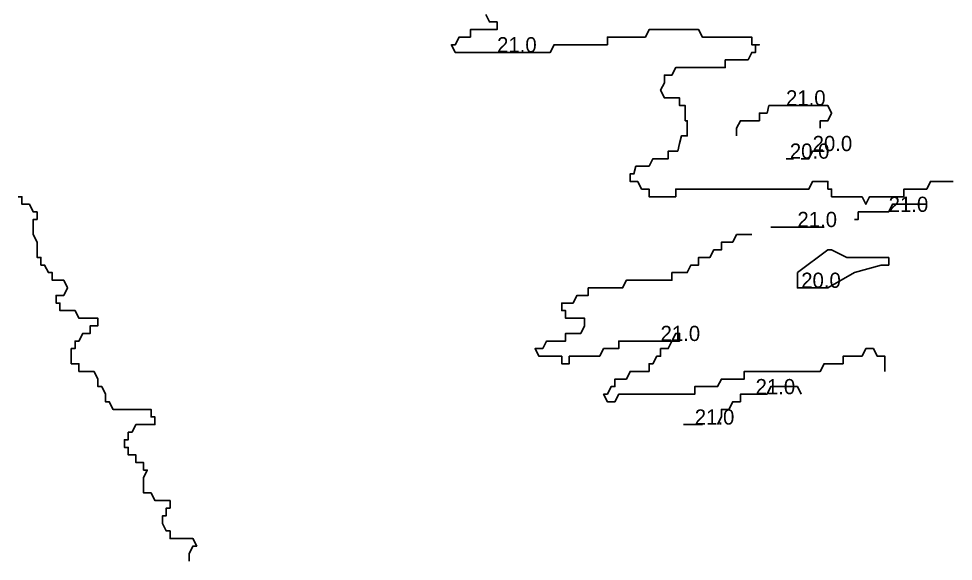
# Model space of a CAD drawing. Extents: x 570945 to 571084, y 5181390 to 5181594.
# Drawn here: x 571022.2 to 571083.6, y 5181403 to 5181438.7 of the extents above; entities that cross this region are included whole.
import ezdxf

# ---------------------------------------------------------------- set-up
doc = ezdxf.new("R2010")
doc.units = 0
doc.layers.add('200', color=7, linetype='CONTINUOUS')
doc.layers.add('210', color=7, linetype='CONTINUOUS')

msp = doc.modelspace()

# ---------------------------------------------------------------- linework, layer by layer
at = {"layer": '200'}
for points in [[(571075.125, 5181430), (571074.875, 5181430), (571074.625, 5181430), (571074.375, 5181430), (571074.125, 5181429.5), (571073.875, 5181429.5), (571073.625, 5181429.5)], [(571072.625, 5181429.5), (571072.875, 5181429.5), (571073.125, 5181429.5)]]:
    msp.add_lwpolyline(points, dxfattribs=at)
msp.add_lwpolyline([(571079.375, 5181423), (571079.375, 5181422.5), (571078.875, 5181422.5), (571077.125, 5181422), (571075.375, 5181421), (571073.625, 5181421), (571073.375, 5181421), (571073.375, 5181422), (571075.375, 5181423.5), (571075.625, 5181423.5), (571076.625, 5181423)], close=True, dxfattribs=at)
at = {"layer": '210'}
for points in [[(571083.625, 5181428), (571083.375, 5181428), (571083.125, 5181428), (571082.875, 5181428), (571082.625, 5181428), (571082.375, 5181428), (571082.125, 5181428), (571081.875, 5181427.5), (571081.625, 5181427.5), (571081.375, 5181427.5), (571081.125, 5181427.5), (571080.875, 5181427.5), (571080.625, 5181427.5), (571080.375, 5181427.5), (571080.375, 5181427), (571080.125, 5181427), (571079.875, 5181427), (571079.625, 5181427), (571079.375, 5181427), (571079.125, 5181427), (571078.875, 5181427), (571078.625, 5181427), (571078.375, 5181427), (571078.125, 5181427), (571077.875, 5181426.5), (571077.625, 5181427), (571077.375, 5181427), (571077.125, 5181427), (571076.875, 5181427), (571076.625, 5181427), (571076.375, 5181427), (571076.125, 5181427), (571075.875, 5181427), (571075.625, 5181427), (571075.625, 5181427.5), (571075.375, 5181427.5), (571075.375, 5181428), (571075.125, 5181428), (571074.875, 5181428), (571074.625, 5181428), (571074.375, 5181428), (571074.125, 5181427.5), (571073.875, 5181427.5), (571073.625, 5181427.5), (571073.375, 5181427.5), (571073.125, 5181427.5), (571072.875, 5181427.5), (571072.625, 5181427.5), (571072.375, 5181427.5), (571072.125, 5181427.5), (571071.875, 5181427.5), (571071.625, 5181427.5), (571071.375, 5181427.5), (571071.125, 5181427.5), (571070.875, 5181427.5), (571070.625, 5181427.5), (571070.375, 5181427.5), (571070.125, 5181427.5), (571069.875, 5181427.5), (571069.625, 5181427.5), (571069.375, 5181427.5), (571069.125, 5181427.5), (571068.875, 5181427.5), (571068.625, 5181427.5), (571068.375, 5181427.5), (571068.125, 5181427.5), (571067.875, 5181427.5), (571067.625, 5181427.5), (571067.375, 5181427.5), (571067.125, 5181427.5), (571066.875, 5181427.5), (571066.625, 5181427.5), (571066.375, 5181427.5), (571066.125, 5181427.5), (571065.875, 5181427.5), (571065.625, 5181427.5), (571065.375, 5181427.5), (571065.375, 5181427), (571065.125, 5181427), (571064.875, 5181427), (571064.625, 5181427), (571064.375, 5181427), (571064.125, 5181427), (571063.875, 5181427), (571063.625, 5181427), (571063.625, 5181427.5), (571063.375, 5181427.5), (571063.125, 5181427.5), (571062.875, 5181428), (571062.625, 5181428), (571062.375, 5181428), (571062.375, 5181428.5), (571062.625, 5181428.5), (571062.75, 5181429), (571062.875, 5181429), (571063.125, 5181429), (571063.375, 5181429), (571063.625, 5181429), (571063.875, 5181429.5), (571064.125, 5181429.5), (571064.375, 5181429.5), (571064.625, 5181429.5), (571064.875, 5181429.5), (571064.875, 5181430), (571065.125, 5181430), (571065.25, 5181430), (571065.375, 5181430), (571065.5, 5181430), (571065.625, 5181430.5), (571065.75, 5181431), (571065.875, 5181431), (571066, 5181431), (571066.125, 5181431), (571066.125, 5181431.5), (571066.125, 5181432), (571066, 5181432), (571066, 5181432.5), (571066, 5181433), (571065.875, 5181433), (571065.625, 5181433), (571065.625, 5181433.5), (571065.375, 5181433.5), (571065.125, 5181433.5), (571064.875, 5181433.5), (571064.625, 5181433.5), (571064.375, 5181434), (571064.625, 5181434.5), (571064.625, 5181435), (571064.875, 5181435), (571065.125, 5181435), (571065.375, 5181435.5), (571065.625, 5181435.5), (571065.875, 5181435.5), (571066.125, 5181435.5), (571066.375, 5181435.5), (571066.625, 5181435.5), (571066.875, 5181435.5), (571067.125, 5181435.5), (571067.375, 5181435.5), (571067.625, 5181435.5), (571067.875, 5181435.5), (571068.125, 5181435.5), (571068.375, 5181435.5), (571068.625, 5181435.5), (571068.625, 5181436), (571068.875, 5181436), (571069.125, 5181436), (571069.375, 5181436), (571069.625, 5181436), (571069.875, 5181436), (571070.125, 5181436), (571070.375, 5181436.5), (571070.625, 5181436.5), (571070.625, 5181437), (571070.875, 5181437), (571070.625, 5181437), (571070.375, 5181437), (571070.375, 5181437.5), (571070.125, 5181437.5), (571069.875, 5181437.5), (571069.625, 5181437.5), (571069.375, 5181437.5), (571069.125, 5181437.5), (571068.875, 5181437.5), (571068.625, 5181437.5), (571068.375, 5181437.5), (571068.125, 5181437.5), (571067.875, 5181437.5), (571067.625, 5181437.5), (571067.375, 5181437.5), (571067.125, 5181437.5), (571066.875, 5181438), (571066.625, 5181438), (571066.375, 5181438), (571066.125, 5181438), (571065.875, 5181438), (571065.625, 5181438), (571065.375, 5181438), (571065.125, 5181438), (571064.875, 5181438), (571064.625, 5181438), (571064.375, 5181438), (571064.125, 5181438), (571063.875, 5181438), (571063.625, 5181438), (571063.375, 5181437.5), (571063.125, 5181437.5), (571062.875, 5181437.5), (571062.625, 5181437.5), (571062.375, 5181437.5), (571062.125, 5181437.5), (571061.875, 5181437.5), (571061.625, 5181437.5), (571061.375, 5181437.5), (571061.125, 5181437.5), (571060.875, 5181437.5), (571060.875, 5181437), (571060.625, 5181437), (571060.375, 5181437), (571060.125, 5181437), (571059.875, 5181437), (571059.625, 5181437), (571059.375, 5181437), (571059.125, 5181437), (571058.875, 5181437), (571058.625, 5181437), (571058.375, 5181437), (571058.125, 5181437), (571057.875, 5181437), (571057.625, 5181437), (571057.375, 5181437), (571057.125, 5181436.5), (571056.875, 5181436.5), (571056.625, 5181436.5), (571056.375, 5181436.5), (571056.125, 5181436.5), (571055.875, 5181436.5), (571055.625, 5181436.5), (571055.375, 5181436.5), (571055.125, 5181436.5), (571054.875, 5181436.5), (571054.625, 5181436.5), (571054.375, 5181436.5), (571054.125, 5181436.5), (571053.875, 5181436.5), (571053.625, 5181436.5), (571053.375, 5181436.5), (571053.125, 5181436.5), (571052.875, 5181436.5), (571052.625, 5181436.5), (571052.375, 5181436.5), (571052.125, 5181436.5), (571051.875, 5181436.5), (571051.625, 5181436.5), (571051.375, 5181436.5), (571051.125, 5181436.5), (571050.875, 5181436.5), (571050.625, 5181437), (571050.875, 5181437), (571051.125, 5181437.5), (571051.375, 5181437.5), (571051.625, 5181437.5), (571051.875, 5181437.5), (571051.875, 5181438), (571052.125, 5181438), (571052.375, 5181438), (571052.625, 5181438), (571052.875, 5181438), (571053.125, 5181438), (571053.375, 5181438), (571053.625, 5181438), (571053.625, 5181438.5), (571053.375, 5181438.5), (571053.25, 5181438.5), (571053.125, 5181438.5), (571052.875, 5181439)], [(571074.875, 5181431.5), (571074.875, 5181432), (571075.125, 5181432), (571075.375, 5181432), (571075.625, 5181432.5), (571075.375, 5181433), (571075.125, 5181433), (571074.875, 5181433), (571074.625, 5181433), (571074.375, 5181433), (571074.125, 5181433), (571073.875, 5181433), (571073.625, 5181433), (571073.375, 5181433), (571073.125, 5181433), (571072.875, 5181433), (571072.625, 5181433), (571072.375, 5181433), (571072.125, 5181433), (571071.875, 5181433), (571071.625, 5181433), (571071.5, 5181433), (571071.375, 5181432.5), (571071.25, 5181432.5), (571071.125, 5181432.5), (571070.875, 5181432.5), (571070.875, 5181432), (571070.625, 5181432), (571070.375, 5181432), (571070.25, 5181432), (571070.125, 5181432), (571069.875, 5181432), (571069.625, 5181432), (571069.375, 5181431.5), (571069.375, 5181431)], [(571022.125, 5181427), (571022.375, 5181427), (571022.375, 5181426.5), (571022.625, 5181426.5), (571022.875, 5181426.5), (571023.125, 5181426), (571023.375, 5181426), (571023.375, 5181425.5), (571023.125, 5181425.5), (571023.125, 5181425), (571023.125, 5181424.5), (571023.375, 5181424), (571023.375, 5181423.5), (571023.375, 5181423), (571023.625, 5181423), (571023.625, 5181422.5), (571023.875, 5181422.5), (571024.125, 5181422), (571024.375, 5181422), (571024.375, 5181421.5), (571024.625, 5181421.5), (571024.875, 5181421.5), (571025.125, 5181421.5), (571025.375, 5181421), (571025.125, 5181420.5), (571024.875, 5181420.5), (571024.625, 5181420.5), (571024.625, 5181420), (571024.875, 5181420), (571024.875, 5181419.5), (571025.125, 5181419.5), (571025.375, 5181419.5), (571025.625, 5181419.5), (571025.875, 5181419.5), (571026.125, 5181419), (571026.375, 5181419), (571026.625, 5181419), (571026.875, 5181419), (571027.125, 5181419), (571027.375, 5181419), (571027.375, 5181418.5), (571027.125, 5181418.5), (571026.875, 5181418.5), (571026.875, 5181418), (571026.625, 5181418), (571026.375, 5181418), (571026.125, 5181417.5), (571025.875, 5181417.5), (571025.875, 5181417), (571025.625, 5181417), (571025.625, 5181416.5), (571025.625, 5181416), (571025.875, 5181416), (571026.125, 5181416), (571026.125, 5181415.5), (571026.375, 5181415.5), (571026.625, 5181415.5), (571026.875, 5181415.5), (571027.125, 5181415.5), (571027.375, 5181415), (571027.375, 5181414.5), (571027.625, 5181414.5), (571027.875, 5181414), (571027.875, 5181413.5), (571028.125, 5181413.5), (571028.375, 5181413), (571028.625, 5181413), (571028.875, 5181413), (571029.125, 5181413), (571029.375, 5181413), (571029.625, 5181413), (571029.875, 5181413), (571030.125, 5181413), (571030.375, 5181413), (571030.625, 5181413), (571030.875, 5181413), (571030.875, 5181412.5), (571031.125, 5181412.5), (571031.125, 5181412), (571030.875, 5181412), (571030.625, 5181412), (571030.375, 5181412), (571030.125, 5181412), (571029.875, 5181412), (571029.625, 5181411.5), (571029.375, 5181411.5), (571029.375, 5181411), (571029.125, 5181411), (571029.125, 5181410.5), (571029.375, 5181410.5), (571029.375, 5181410), (571029.625, 5181410), (571029.875, 5181410), (571029.875, 5181409.5), (571030.125, 5181409.5), (571030.375, 5181409.5), (571030.375, 5181409), (571030.625, 5181409), (571030.375, 5181408.5), (571030.375, 5181408), (571030.375, 5181407.5), (571030.625, 5181407.5), (571030.875, 5181407.5), (571031.125, 5181407), (571031.375, 5181407), (571031.625, 5181407), (571031.875, 5181407), (571032.125, 5181407), (571032.125, 5181406.5), (571031.875, 5181406.5), (571031.875, 5181406), (571031.625, 5181406), (571031.625, 5181405.5), (571031.875, 5181405), (571032.125, 5181405), (571032.125, 5181404.5), (571032.375, 5181404.5), (571032.625, 5181404.5), (571032.875, 5181404.5), (571033.125, 5181404.5), (571033.375, 5181404.5), (571033.625, 5181404.5), (571033.875, 5181404), (571033.625, 5181404), (571033.375, 5181403.5), (571033.375, 5181403)], [(571081.875, 5181426.5), (571081.625, 5181426.5), (571081.375, 5181426.5), (571081.125, 5181426.5), (571080.875, 5181426.5), (571080.625, 5181426.5), (571080.375, 5181426.5), (571080.125, 5181426.5), (571079.875, 5181426.5), (571079.625, 5181426.5), (571079.375, 5181426), (571079.125, 5181426), (571078.875, 5181426), (571078.625, 5181426), (571078.375, 5181426), (571078.125, 5181426), (571077.875, 5181426), (571077.625, 5181426), (571077.375, 5181426), (571077.375, 5181425.5), (571077.125, 5181425.5)], [(571071.625, 5181425), (571071.875, 5181425), (571072.125, 5181425), (571072.375, 5181425), (571072.625, 5181425), (571072.875, 5181425), (571073.125, 5181425), (571073.375, 5181425), (571073.625, 5181425), (571073.875, 5181425), (571074.125, 5181425), (571074.375, 5181425), (571074.625, 5181425), (571074.875, 5181425), (571075.125, 5181425)], [(571079.125, 5181415.5), (571079.125, 5181416), (571079.125, 5181416.5), (571078.875, 5181416.5), (571078.625, 5181416.5), (571078.375, 5181417), (571078.125, 5181417), (571077.875, 5181417), (571077.625, 5181416.5), (571077.375, 5181416.5), (571077.125, 5181416.5), (571076.875, 5181416.5), (571076.625, 5181416.5), (571076.375, 5181416.5), (571076.375, 5181416), (571076.125, 5181416), (571075.875, 5181416), (571075.625, 5181416), (571075.375, 5181416), (571075.125, 5181416), (571074.875, 5181415.5), (571074.625, 5181415.5), (571074.375, 5181415.5), (571074.125, 5181415.5), (571073.875, 5181415.5), (571073.625, 5181415.5), (571073.375, 5181415.5), (571073.125, 5181415.5), (571072.875, 5181415.5), (571072.625, 5181415.5), (571072.375, 5181415.5), (571072.125, 5181415.5), (571071.875, 5181415.5), (571071.625, 5181415.5), (571071.375, 5181415.5), (571071.125, 5181415.5), (571070.875, 5181415.5), (571070.625, 5181415.5), (571070.375, 5181415.5), (571070.125, 5181415.5), (571069.875, 5181415.5), (571069.875, 5181415), (571069.625, 5181415), (571069.375, 5181415), (571069.125, 5181415), (571068.875, 5181415), (571068.625, 5181415), (571068.375, 5181415), (571068.125, 5181414.5), (571067.875, 5181414.5), (571067.625, 5181414.5), (571067.375, 5181414.5), (571067.125, 5181414.5), (571066.875, 5181414.5), (571066.625, 5181414.5), (571066.625, 5181414), (571066.375, 5181414), (571066.125, 5181414), (571065.875, 5181414), (571065.625, 5181414), (571065.375, 5181414), (571065.125, 5181414), (571064.875, 5181414), (571064.625, 5181414), (571064.375, 5181414), (571064.125, 5181414), (571063.875, 5181414), (571063.625, 5181414), (571063.375, 5181414), (571063.125, 5181414), (571062.875, 5181414), (571062.625, 5181414), (571062.375, 5181414), (571062.125, 5181414), (571061.875, 5181414), (571061.625, 5181414), (571061.375, 5181413.5), (571061.125, 5181413.5), (571060.875, 5181413.5), (571060.625, 5181414), (571060.875, 5181414), (571061.125, 5181414.5), (571061.375, 5181414.5), (571061.375, 5181415), (571061.625, 5181415), (571061.875, 5181415), (571062.125, 5181415), (571062.375, 5181415.5), (571062.625, 5181415.5), (571062.875, 5181415.5), (571063.125, 5181415.5), (571063.375, 5181415.5), (571063.625, 5181415.5), (571063.625, 5181416), (571063.875, 5181416), (571064.125, 5181416.5), (571064.375, 5181416.5), (571064.375, 5181417), (571064.625, 5181417), (571064.875, 5181417), (571065.125, 5181417.5), (571065.375, 5181417.5), (571065.625, 5181417.5), (571065.625, 5181418), (571065.375, 5181418), (571065.125, 5181417.5), (571064.875, 5181417.5), (571064.625, 5181417.5), (571064.375, 5181417.5), (571064.125, 5181417.5), (571063.875, 5181417.5), (571063.625, 5181417.5), (571063.375, 5181417.5), (571063.125, 5181417.5), (571062.875, 5181417.5), (571062.625, 5181417.5), (571062.375, 5181417.5), (571062.125, 5181417.5), (571061.875, 5181417.5), (571061.625, 5181417.5), (571061.625, 5181417), (571061.375, 5181417), (571061.125, 5181417), (571060.875, 5181417), (571060.625, 5181417), (571060.375, 5181416.5), (571060.125, 5181416.5), (571059.875, 5181416.5), (571059.625, 5181416.5), (571059.375, 5181416.5), (571059.125, 5181416.5), (571058.875, 5181416.5), (571058.625, 5181416.5), (571058.375, 5181416.5), (571058.375, 5181416), (571058.125, 5181416), (571057.875, 5181416), (571057.875, 5181416.5), (571057.625, 5181416.5), (571057.375, 5181416.5), (571057.125, 5181416.5), (571056.875, 5181416.5), (571056.625, 5181416.5), (571056.375, 5181416.5), (571056.125, 5181417), (571056.375, 5181417), (571056.625, 5181417), (571056.875, 5181417.5), (571057.125, 5181417.5), (571057.375, 5181417.5), (571057.625, 5181417.5), (571057.875, 5181417.5), (571058.125, 5181417.5), (571058.125, 5181418), (571058.375, 5181418), (571058.625, 5181418), (571058.875, 5181418), (571059.125, 5181418), (571059.375, 5181418.5), (571059.375, 5181419), (571059.125, 5181419), (571058.875, 5181419), (571058.625, 5181419), (571058.375, 5181419), (571058.125, 5181419), (571058.125, 5181419.5), (571057.875, 5181419.5), (571057.875, 5181420), (571058.125, 5181420), (571058.375, 5181420), (571058.625, 5181420), (571058.875, 5181420.5), (571059.125, 5181420.5), (571059.375, 5181420.5), (571059.625, 5181420.5), (571059.625, 5181421), (571059.875, 5181421), (571060.125, 5181421), (571060.375, 5181421), (571060.625, 5181421), (571060.875, 5181421), (571061.125, 5181421), (571061.375, 5181421), (571061.625, 5181421), (571061.875, 5181421), (571062.125, 5181421.5), (571062.375, 5181421.5), (571062.625, 5181421.5), (571062.875, 5181421.5), (571063.125, 5181421.5), (571063.375, 5181421.5), (571063.625, 5181421.5), (571063.875, 5181421.5), (571064.125, 5181421.5), (571064.375, 5181421.5), (571064.625, 5181421.5), (571064.875, 5181421.5), (571065.125, 5181421.5), (571065.125, 5181422), (571065.375, 5181422), (571065.625, 5181422), (571065.875, 5181422), (571066.125, 5181422), (571066.375, 5181422.5), (571066.625, 5181422.5), (571066.875, 5181422.5), (571066.875, 5181423), (571067.125, 5181423), (571067.375, 5181423), (571067.625, 5181423), (571067.875, 5181423.5), (571068.125, 5181423.5), (571068.375, 5181423.5), (571068.375, 5181424), (571068.625, 5181424), (571068.875, 5181424), (571069.125, 5181424), (571069.375, 5181424.5), (571069.625, 5181424.5), (571069.875, 5181424.5), (571070.125, 5181424.5), (571070.375, 5181424.5)], [(571073.625, 5181414), (571073.375, 5181414.5), (571073.125, 5181414.5), (571072.875, 5181414.5), (571072.625, 5181414.5), (571072.375, 5181414.5), (571072.125, 5181414.5), (571071.875, 5181414.5), (571071.625, 5181414.5), (571071.375, 5181414), (571071.125, 5181414), (571070.875, 5181414), (571070.625, 5181414), (571070.375, 5181414), (571070.125, 5181414), (571069.875, 5181414), (571069.625, 5181414), (571069.625, 5181413.5), (571069.375, 5181413.5), (571069.125, 5181413.5), (571068.875, 5181413), (571068.625, 5181413), (571068.375, 5181413), (571068.375, 5181412.5), (571068.125, 5181412)], [(571067.125, 5181412), (571066.875, 5181412), (571066.625, 5181412), (571066.375, 5181412), (571066.125, 5181412), (571065.875, 5181412)]]:
    msp.add_lwpolyline(points, dxfattribs=at)

# ---------------------------------------------------------------- texts
at = {"layer": '200'}
for p in [(571074.375, 5181430, 20), (571072.875, 5181429.5, 20), (571073.625, 5181421, 20)]:
    msp.add_text('20.0', height=1, dxfattribs=at).set_placement(p)
at = {"layer": '210'}
for p in [(571053.625, 5181436.5, 21), (571072.625, 5181433, 21), (571079.375, 5181426, 21), (571073.375, 5181425, 21), (571064.375, 5181417.5, 21), (571070.625, 5181414, 21), (571066.625, 5181412, 21)]:
    msp.add_text('21.0', height=1, dxfattribs=at).set_placement(p)

doc.saveas('drawing.dxf')
